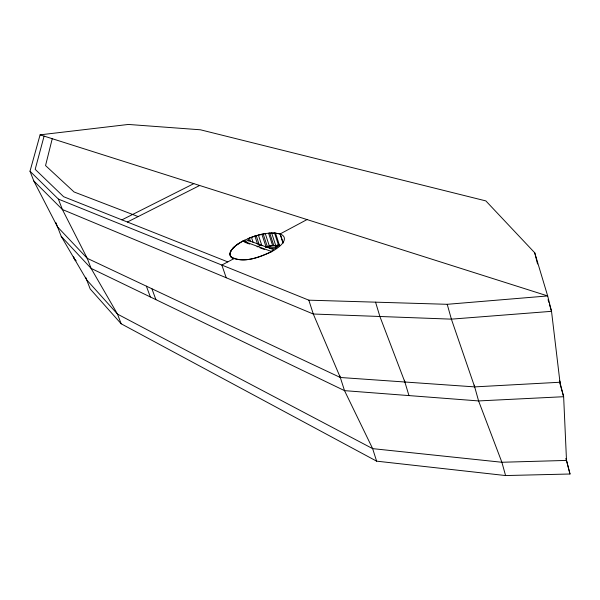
<?xml version="1.0" encoding="UTF-8"?>
<svg xmlns="http://www.w3.org/2000/svg" width="600" height="600" viewBox="0 0 600 600"><rect width="100%" height="100%" fill="white"/><g stroke="black" fill="none" stroke-linecap="round" stroke-linejoin="round"><path stroke-width="0.9" d="M52.252 138.697L45.547 165.578L74.07 191.97L138.142 216.585M229.995 253.373L229.942 254.827M230.4 251.835L231.36 250.185M44.093 136.11L35.182 169.343L63.615 196.71L227.798 261.892M30 171.225L40.088 134.843L128.392 124.448L200.423 129.788L485.857 200.91L534.735 252.795L547.673 295.942L551.52 311.332L559.98 382.245L474.668 386.888L340.312 377.49L87.225 258.308L57.547 226.928L33.795 180.953L30 171.225L58.373 199.087L308.835 300.173L447.217 304.305L547.673 295.942L40.088 134.843M232.657 248.49L234.458 246.757M277.072 245.04L275.34 247.185L265.65 247.365M277.837 244.897L275.34 247.185L275.707 248.303L269.543 248.423M275.707 248.31L279.442 244.868M236.542 245.017L239.048 243.315M241.785 241.65C253.417 235.83 266.962 231.105 280.058 233.978L307.035 219.57M242.962 241.042C237.855 243.728 232.567 247.095 230.025 252.48L229.92 255.397L231.675 257.707C244.755 263.138 259.718 257.355 271.755 251.58L242.962 241.042C237.788 244.245 231.053 247.665 229.958 254.265L231 256.815C243.712 263.933 259.553 256.972 271.755 251.58A28.477 10.515 -18.4 0 0 280.058 233.978L282.772 242.355M270.472 251.678L273.998 249.78L248.025 240.353L244.575 242.183M233.843 258.66L221.85 265.065L226.215 277.748M260.82 244.995L257.332 246.862L257.123 246.225M127.387 222.022L199.68 185.49M121.92 219.855L193.822 183.637M269.362 246.067L265.275 233.61L254.88 236.07L248.032 238.597L248.925 241.26M261.877 234.218L265.972 246.66L267.322 246.33M265.545 246.855L273.93 245.468L279.728 245.505M265.972 246.66L271.47 245.7M283.23 243.09L280.245 233.88L274.53 232.987L268.575 233.167L272.655 245.64L279.577 245.61L275.505 233.093M85.68 277.26L90.203 288.975L121.177 323.798L376.612 461.153L505.575 475.553L570 474.007L566.04 458.61L570 474.007M279.577 245.61L273.832 245.58L269.752 233.1M245.423 242.498L249.675 244.058M259.957 247.822L264.337 249.428M76.148 260.827L74.94 259.8L73.358 256.755M231.337 257.265L230.46 256.11M232.763 258.188L233.647 258.765M74.94 259.8L75.72 260.543M33.795 180.953L62.385 209.513L87.225 258.308L91.08 268.365L117.488 314.1L121.177 323.798M61.207 236.34L91.08 268.365L344.52 390.645L478.59 400.928L563.64 396.713L566.505 460.425L501.885 462.263L372.645 448.635L117.488 314.1L86.685 279.862L61.207 236.34L55.86 222.57M340.312 377.49L313.29 314.017L308.835 300.173M58.373 199.087L62.385 209.513L313.29 314.017L451.388 319.147L551.52 311.332L549.375 304.163M404.865 382.005L379.89 316.493L375.562 302.168M151.905 288.765L155.903 299.64M146.377 286.163L150.36 296.97M474.668 386.888L451.388 319.147L447.217 304.305M244.83 240.083L245.43 241.86M251.423 237.278L253.192 242.603M249.337 238.087L250.522 241.642M258.382 235.072L261.907 245.73M256.222 235.688L259.462 245.452M254.88 236.07L257.528 244.058M263.183 233.985L267.278 246.435M271.642 232.987L275.715 245.483M274.53 232.987L278.603 245.498M339.75 375.712L344.52 390.645L372.645 448.635L376.612 461.153M548.04 299.685L548.842 302.37M404.332 380.22L408.952 395.588M559.98 382.245L559.477 380.452L563.64 396.713L559.373 381.585M474.165 385.08L478.59 400.928L501.885 462.263L505.575 475.553M534.735 252.795L537.533 263.978M73.642 256.897L73.89 258.007"/></g></svg>
